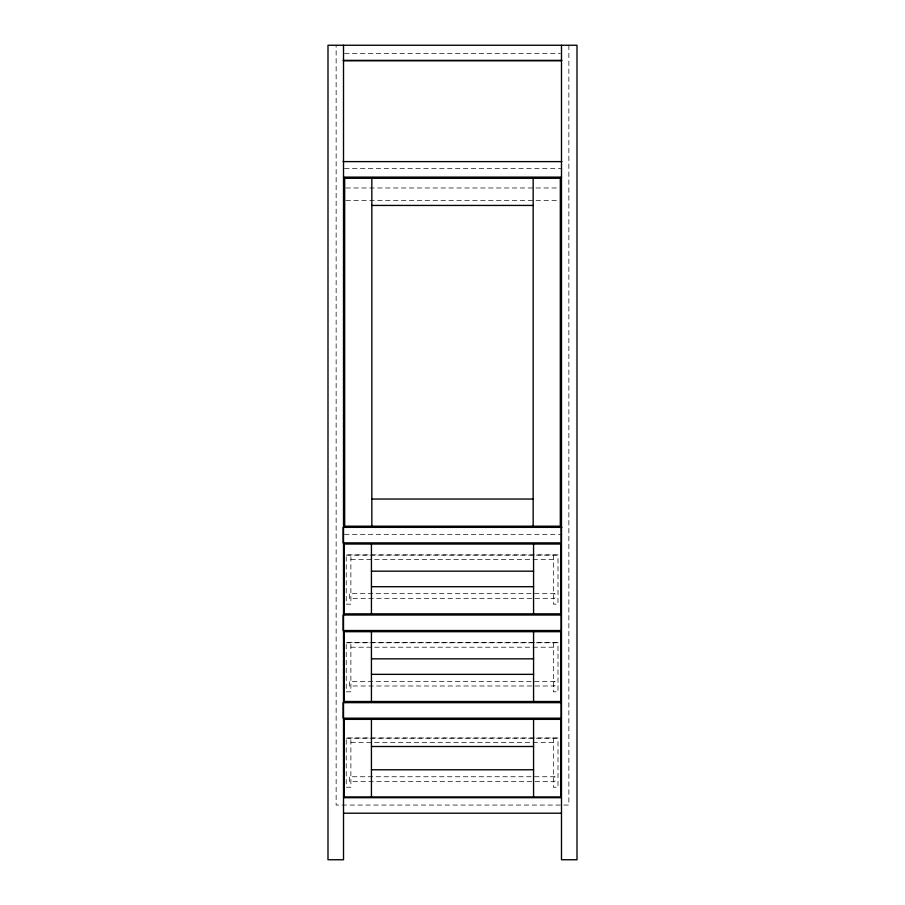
<?xml version="1.0" encoding="UTF-8"?>
<svg xmlns="http://www.w3.org/2000/svg" width="905" height="905" viewBox="0 0 905 905"><rect width="100%" height="100%" fill="white"/><g stroke="black" fill="none" stroke-linecap="round" stroke-linejoin="round"><path stroke-width="0.68" stroke-dasharray="4.53 3.39" d="M344.534 53.395L560.466 53.395M344.534 168.59L561.881 168.59M345.948 187.98L559.052 187.98M345.948 200.39L559.052 200.39M344.534 534.335L561.881 534.335M346.23 555.127L558 555.127M350.88 559.55L553.34 559.55M346.23 642.788L558 642.788M350.88 647.199L553.34 647.199M346.23 738.197L558 738.197M350.88 742.62L553.34 742.62M568.86 45.25L568.86 805.065L336.14 805.065L336.14 45.25M553.34 554.889L553.34 604.155L558 604.155L558 554.889L346.23 554.889L346.23 604.155L350.88 604.155L350.88 554.889M553.34 642.55L553.34 691.805L558 691.805L558 642.55L346.23 642.55L346.23 691.805L350.88 691.805L350.88 642.55M553.34 737.96L553.34 787.226L558 787.226L558 737.96L346.23 737.96L346.23 787.226L350.88 787.226L350.88 737.96M554.889 593.68L349.33 593.68L349.33 598.329L554.889 598.329L554.889 593.68M554.889 681.341L349.33 681.341L349.33 685.99L554.889 685.99L554.889 681.341M554.889 776.75L349.33 776.75L349.33 781.4L554.889 781.4L554.889 776.75"/><path stroke-width="1.36" d="M343.119 60.375L561.881 60.375M343.515 60.759L561.485 60.759M343.119 161.61L561.881 161.61M343.515 177.12L561.485 177.12M371.831 205.435L533.169 205.435M371.831 499.04L533.169 499.04M561.881 527.355L343.119 527.355L343.119 542.876L561.1 542.876L561.1 527.355M371.435 571.179L533.565 571.179M371.435 586.7L533.565 586.7M371.435 658.84L533.565 658.84M371.435 674.349L533.565 674.349M371.435 746.501L533.565 746.501M371.435 769.77L533.565 769.77M343.515 797.69L561.485 797.69M343.515 813.21L561.485 813.21M561.485 45.25L561.485 859.75L577.005 859.75L577.005 45.25L327.995 45.25L327.995 859.75L343.515 859.75L343.515 45.25M533.565 544.029L533.565 613.85M533.565 631.69L533.565 701.499M533.565 719.351L533.565 796.92M533.169 178.285L533.169 526.19M371.831 178.285L371.831 526.19M371.435 544.029L371.435 613.85M371.435 631.69L371.435 701.499M371.435 719.351L371.435 796.92M560.319 178.285L344.681 178.285L344.681 526.19L560.319 526.19L560.319 178.285M560.715 544.029L344.285 544.029L344.285 613.85L560.715 613.85L560.715 544.029M561.1 615.015L343.119 615.015L343.119 630.525L561.1 630.525L561.1 615.015M560.715 631.69L344.285 631.69L344.285 701.499L560.715 701.499L560.715 631.69M561.1 702.665L343.119 702.665L343.119 718.185L561.1 718.185L561.1 702.665M560.715 719.351L344.285 719.351L344.285 796.92L560.715 796.92L560.715 719.351"/></g></svg>
